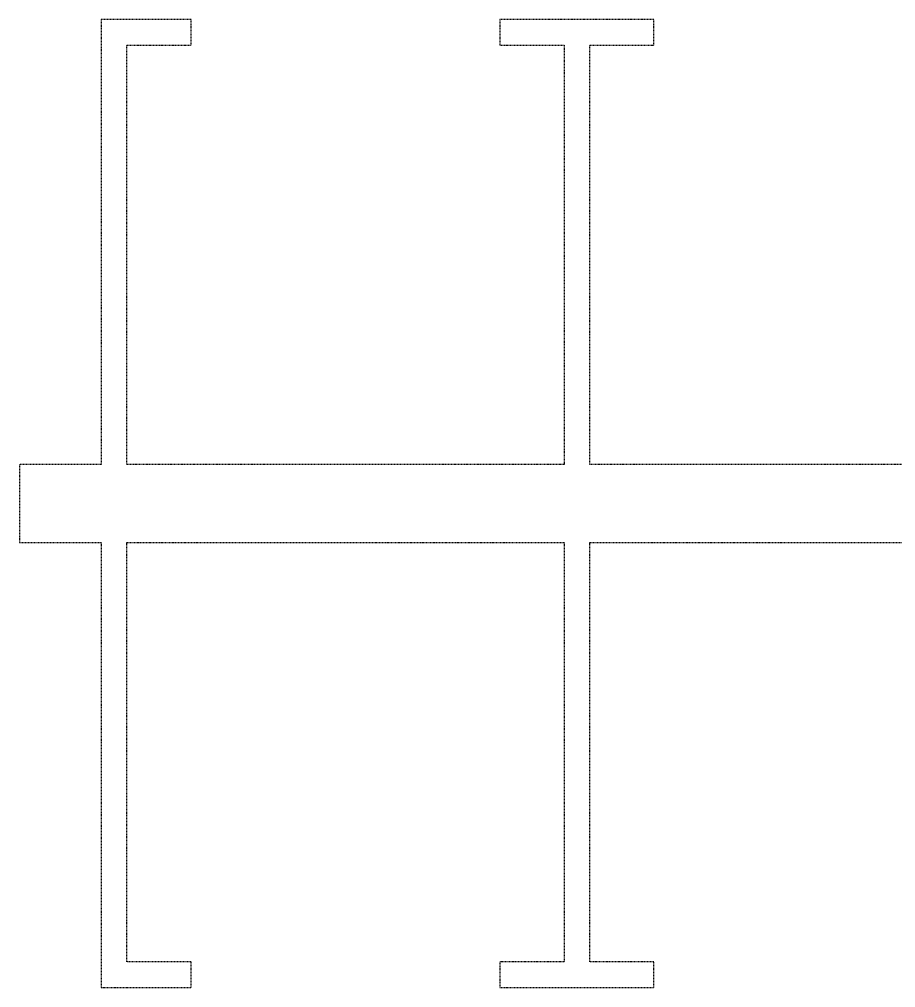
# Model space of a CAD drawing. Header units: inches. Extents: x -1176 to 1507, y -2527 to 978.
# Drawn here: x -961.2 to -826, y 495.6 to 645.1 of the extents above; entities that cross this region are included whole.
import ezdxf

# ---------------------------------------------------------------- set-up
doc = ezdxf.new("R2010")
doc.units = ezdxf.units.IN
doc.header["$MEASUREMENT"] = 0
doc.linetypes.add('Demolished', pattern=[0.1875, 0.125, -0.0625])
doc.layers.add('A-WALL', color=113, linetype='Continuous', lineweight=18)

msp = doc.modelspace()

# ---------------------------------------------------------------- linework, layer by layer
at = {"layer": 'A-WALL', "color": 250, "linetype": 'Demolished', "lineweight": 30}
for p, q in [((-948.63, 645.05), (-948.63, 576.32)), ((-934.75, 645.05), (-948.63, 645.05)), ((-934.75, 641.05), (-934.75, 645.05)), ((-863.36, 645.05), (-887.12, 645.05)), ((-887.12, 645.05), (-887.12, 641.05)), ((-863.36, 641.05), (-863.36, 645.05)), ((-944.63, 576.32), (-944.63, 641.05)), ((-944.63, 641.05), (-934.75, 641.05)), ((-887.12, 641.05), (-877.19, 641.05)), ((-877.19, 641.05), (-877.19, 576.32)), ((-873.19, 576.32), (-873.19, 641.05)), ((-873.19, 641.05), (-863.36, 641.05)), ((-948.63, 576.32), (-961.24, 576.32)), ((-961.24, 576.32), (-961.24, 564.32)), ((-877.19, 576.32), (-944.63, 576.32)), ((-808.57, 576.32), (-873.19, 576.32)), ((-961.24, 564.32), (-948.63, 564.32)), ((-948.63, 564.32), (-948.63, 495.6)), ((-944.63, 564.32), (-877.19, 564.32)), ((-944.63, 499.6), (-944.63, 564.32)), ((-877.19, 564.32), (-877.19, 499.6)), ((-873.19, 564.32), (-808.57, 564.32)), ((-873.19, 499.6), (-873.19, 564.32)), ((-934.75, 499.6), (-944.63, 499.6)), ((-934.75, 495.6), (-934.75, 499.6)), ((-877.19, 499.6), (-887.12, 499.6)), ((-887.12, 499.6), (-887.12, 495.6)), ((-863.36, 499.6), (-873.19, 499.6)), ((-863.36, 495.6), (-863.36, 499.6)), ((-948.63, 495.6), (-934.75, 495.6)), ((-887.12, 495.6), (-863.36, 495.6))]:
    msp.add_line(p, q, dxfattribs=at)

doc.saveas('drawing.dxf')
